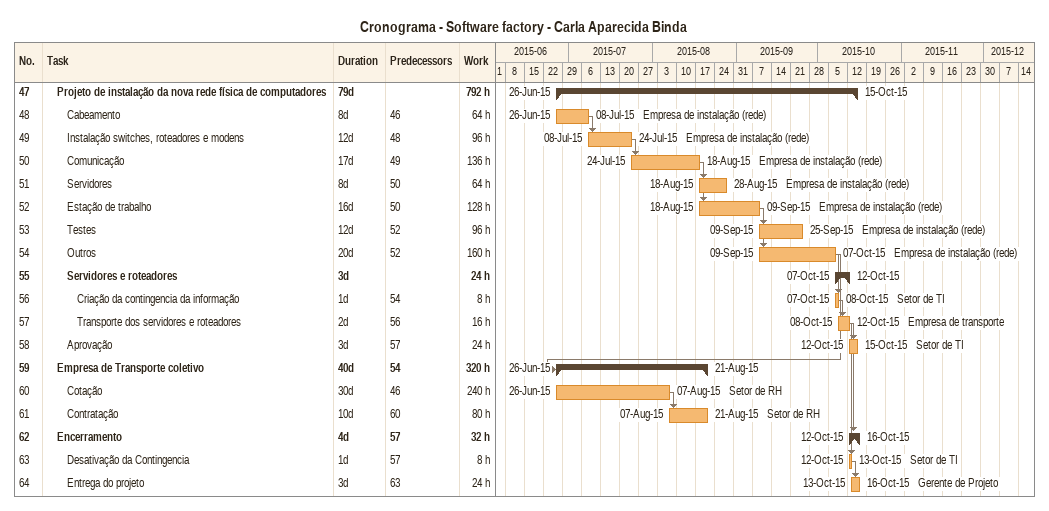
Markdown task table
Cronograma - Software factory - Carla Aparecida Binda

| ID | Level | Task | Duration | Start | Finish | Predecessors | Resources | Work (h) |
|---|---|---|---|---|---|---|---|---|
| 47 | 2 | **Projeto de instalação da nova rede física de computadores** | 79d | 2015-06-26 | 2015-10-15 |  |  | 792 |
| 48 | 3 | Cabeamento | 8d | 2015-06-26 | 2015-07-08 | 46 | Empresa de instalação (rede) | 64 |
| 49 | 3 | Instalação switches, roteadores e modens | 12d | 2015-07-08 | 2015-07-24 | 48 | Empresa de instalação (rede) | 96 |
| 50 | 3 | Comunicação | 17d | 2015-07-24 | 2015-08-18 | 49 | Empresa de instalação (rede) | 136 |
| 51 | 3 | Servidores | 8d | 2015-08-18 | 2015-08-28 | 50 | Empresa de instalação (rede) | 64 |
| 52 | 3 | Estação de trabalho | 16d | 2015-08-18 | 2015-09-09 | 50 | Empresa de instalação (rede) | 128 |
| 53 | 3 | Testes | 12d | 2015-09-09 | 2015-09-25 | 52 | Empresa de instalação (rede) | 96 |
| 54 | 3 | Outros | 20d | 2015-09-09 | 2015-10-07 | 52 | Empresa de instalação (rede) | 160 |
| 55 | 3 | **Servidores e roteadores** | 3d | 2015-10-07 | 2015-10-12 |  |  | 24 |
| 56 | 4 | Criação da contingencia da informação | 1d | 2015-10-07 | 2015-10-08 | 54 | Setor de TI | 8 |
| 57 | 4 | Transporte dos servidores e roteadores | 2d | 2015-10-08 | 2015-10-12 | 56 | Empresa de transporte | 16 |
| 58 | 3 | Aprovação | 3d | 2015-10-12 | 2015-10-15 | 57 | Setor de TI | 24 |
| 59 | 2 | **Empresa de Transporte coletivo** | 40d | 2015-06-26 | 2015-08-21 | 54 |  | 320 |
| 60 | 3 | Cotação | 30d | 2015-06-26 | 2015-08-07 | 46 | Setor de RH | 240 |
| 61 | 3 | Contratação | 10d | 2015-08-07 | 2015-08-21 | 60 | Setor de RH | 80 |
| 62 | 2 | **Encerramento** | 4d | 2015-10-12 | 2015-10-16 | 57 |  | 32 |
| 63 | 3 | Desativação da Contingencia | 1d | 2015-10-12 | 2015-10-13 | 57 | Setor de TI | 8 |
| 64 | 3 | Entrega do projeto | 3d | 2015-10-13 | 2015-10-16 | 63 | Gerente de Projeto | 24 |
